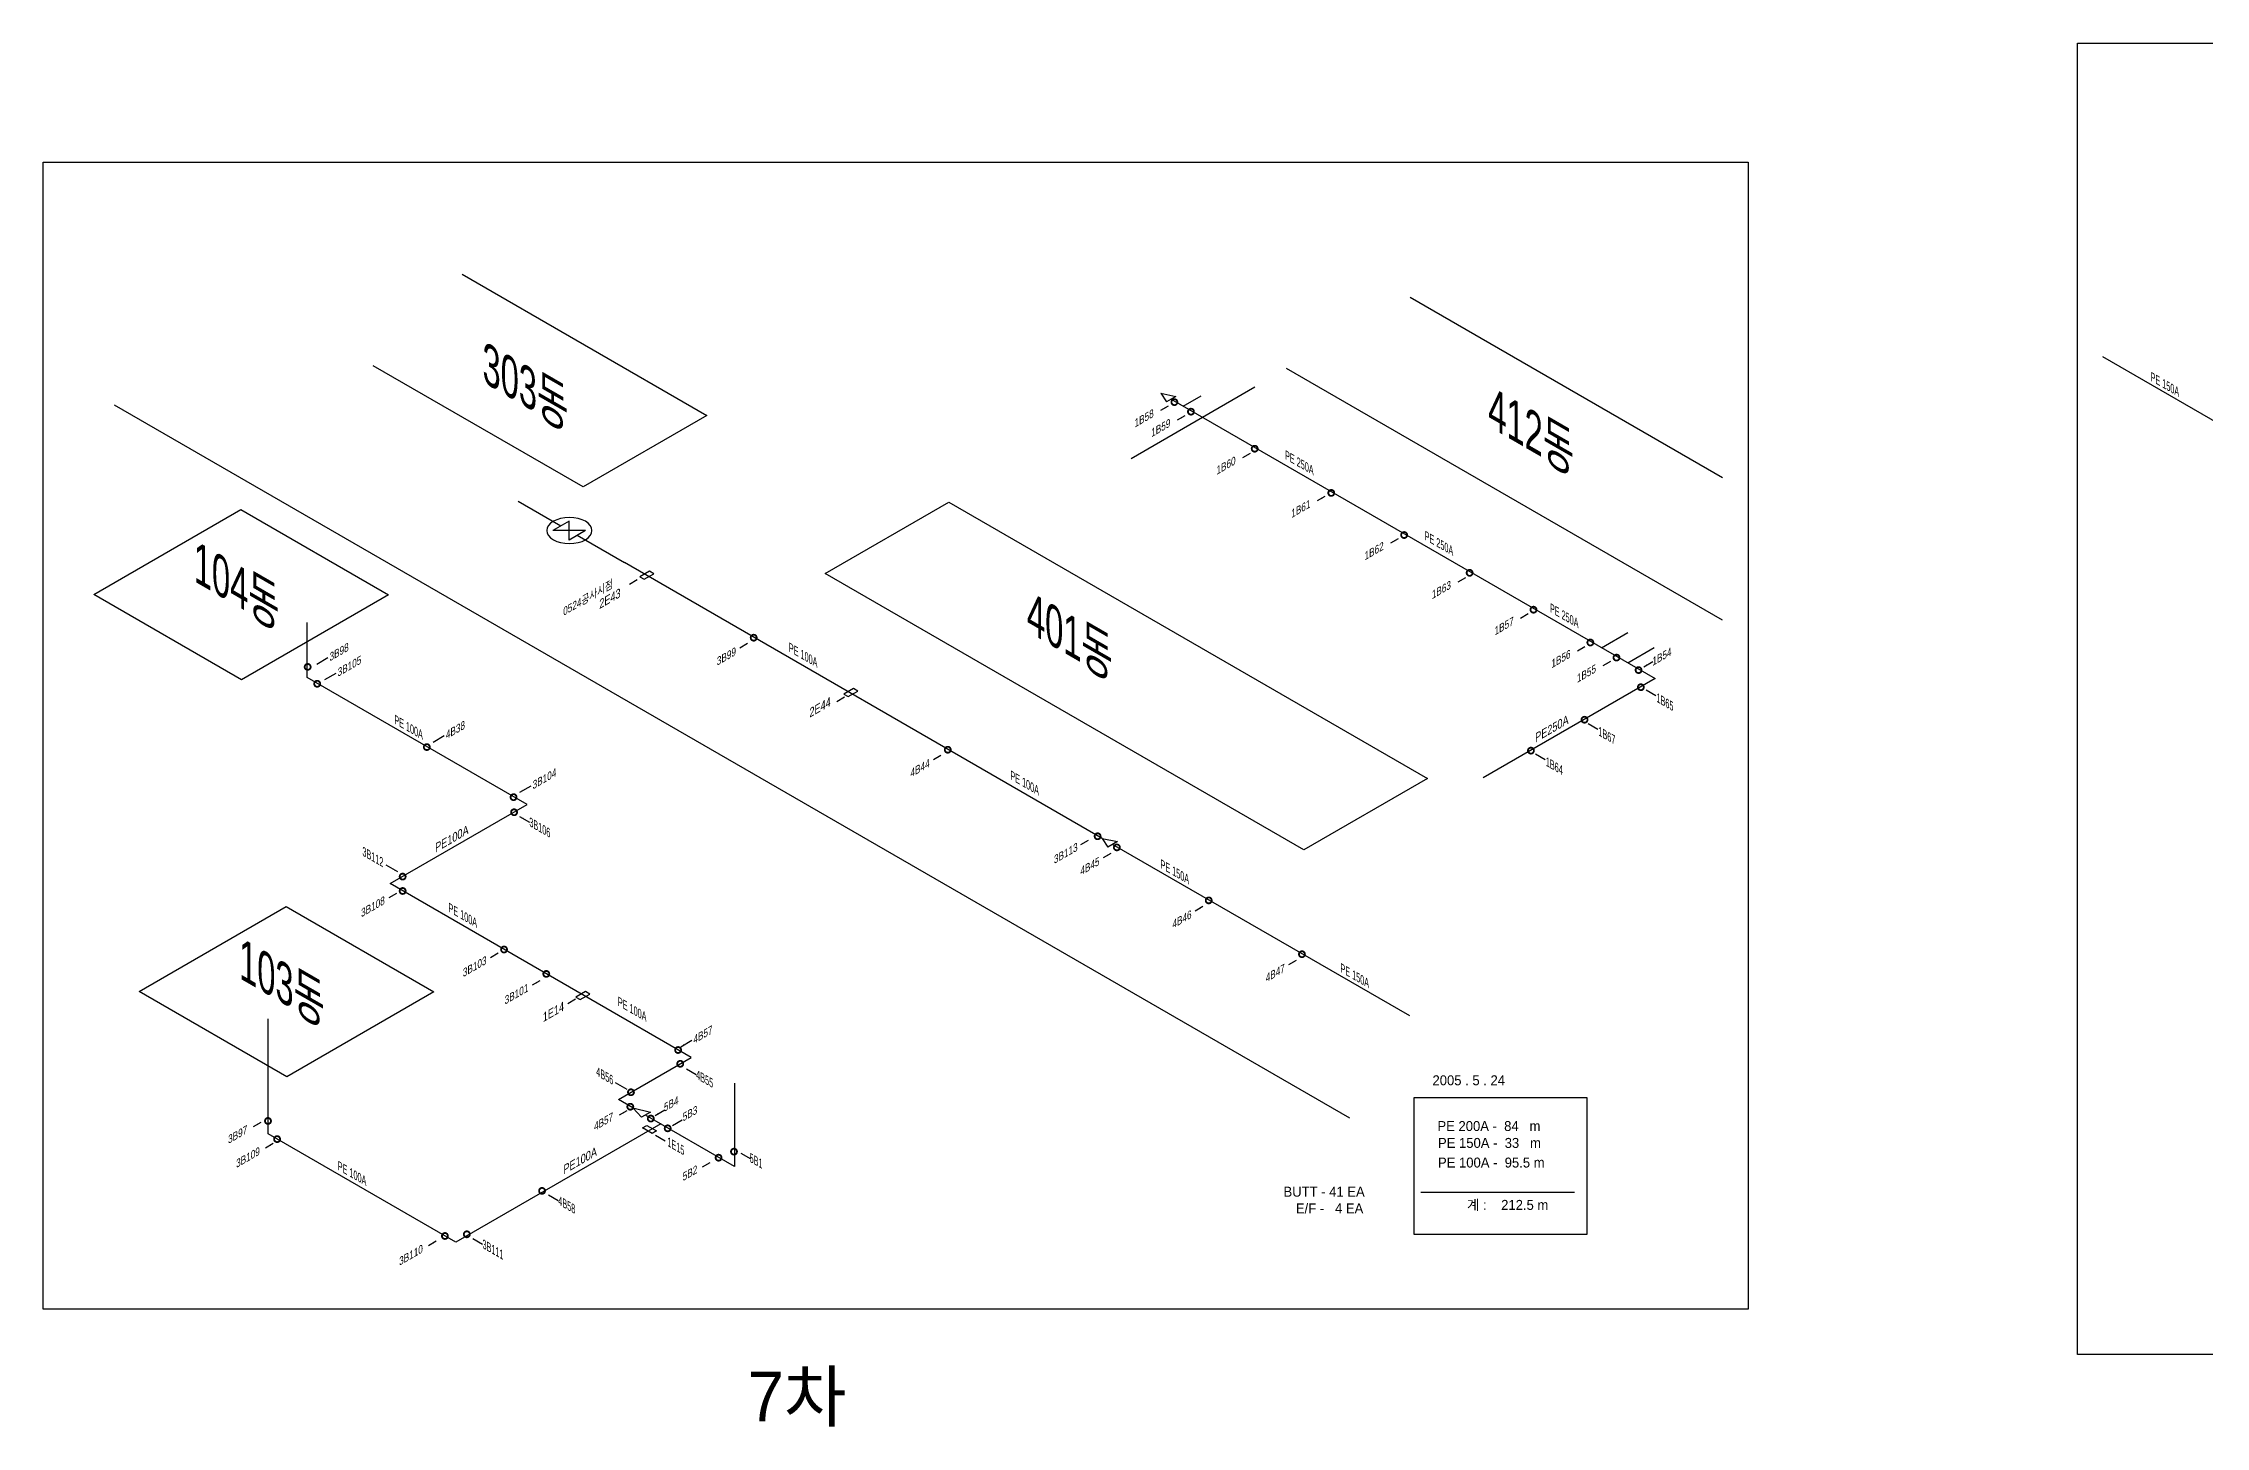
# Model space of a CAD drawing. Extents: x 207357 to 2790028, y 575219 to 1181204.
# Drawn here: x 1087747 to 1411058, y 643323 to 850183 of the extents above; entities that cross this region are included whole.
import ezdxf

# ---------------------------------------------------------------- set-up
doc = ezdxf.new("R2010")
doc.units = 0
doc.header["$LTSCALE"] = 100
doc.layers.get('0').update_dxf_attribs({"linetype": 'CONTINUOUS'})
for name, color, linetype in [('2차ABF', 4, 'CONTINUOUS'), ('ABF', 4, 'CONTINUOUS'), ('EF', 6, 'CONTINUOUS'), ('GAS', 1, 'CONTINUOUS'), ('GTEXT', 2, 'CONTINUOUS'), ('연장', 3, 'CONTINUOUS'), ('지시선', 50, 'CONTINUOUS')]:
    doc.layers.add(name, color=color, linetype=linetype)
doc.styles.get("Standard").update_dxf_attribs({"font": 'Dotum.ttf'})
doc.dimstyles.get("Standard").update_dxf_attribs({"dimtxt": 0.18, "dimasz": 0.18, "dimexe": 0.18, "dimexo": 0.0625, "dimgap": 0.09, "dimtad": 0, "dimtih": 1, "dimtoh": 1, "dimdec": 4, "dimzin": 0, "dimdsep": 46, "dimtxsty": 'Standard', "dimcen": 0.09, "dimadec": 0, "dimazin": 0, "dimtfac": 1, "dimtdec": 4, "dimtofl": 0, "dimtmove": 0, "dimatfit": 3, "dimfxl": 0, "dimtolj": 1, "dimtzin": 0, "dimarcsym": 0})

# ---------------------------------------------------------------- blocks, each defined once
blk = doc.blocks.new('E')
at = {"layer": 'EF'}
for p, q in [((266, 588), (-1165, -238)), ((-508, -618), (924, 208)), ((924, 208), (266, 588)), ((-1165, -238), (-508, -618))]:
    blk.add_line(p, q, dxfattribs=at)

msp = doc.modelspace()

# ---------------------------------------------------------------- linework, layer by layer
for p, q in [((1150375, 815646), (1186966, 794520)), ((1292136, 812213), (1338799, 785272)), ((1168459, 783835), (1137092, 801944)), ((1250395, 788114), (1268902, 798799)), ((1338799, 763901), (1273628, 801528)), ((1186966, 794520), (1168459, 783835)), ((1095316, 767762), (1117292, 780450)), ((1117292, 780450), (1139381, 767697)), ((1204652, 770877), (1223160, 781562)), ((1223160, 781562), (1294721, 740246)), ((1276214, 729561), (1204652, 770877)), ((1117405, 755009), (1095316, 767762)), ((1139381, 767697), (1117405, 755009)), ((1294721, 740246), (1276214, 729561)), ((1102094, 708409), (1124070, 721097)), ((1124070, 721097), (1146159, 708344)), ((1124182, 695656), (1102094, 708409)), ((1146159, 708344), (1124182, 695656))]:
    msp.add_line(p, q)
at = {"layer": 'ABF', "const_width": 271}
for points in [[(1256415, 796526, -1), (1257307, 796526, -1)], [(1258892, 795096, -1), (1259783, 795096, -1)], [(1268422, 789557, -1), (1269313, 789557, -1)], [(1279871, 782946, -1), (1280762, 782946, -1)], [(1290769, 776654, -1), (1291660, 776654, -1)], [(1300559, 771002, -1), (1301450, 771002, -1)], [(1310108, 765489, -1), (1311000, 765489, -1)], [(1193519, 761300, -1), (1194411, 761300, -1)], [(1318606, 760583, -1), (1319497, 760583, -1)], [(1126834, 756934, -1), (1127725, 756934, -1)], [(1126834, 756934, -1), (1127725, 756934, -1)], [(1322516, 758326, -1), (1323407, 758326, -1)], [(1325817, 756457, -1), (1326708, 756457, -1)], [(1128260, 754409, -1), (1129152, 754409, -1)], [(1128260, 754409, -1), (1129152, 754409, -1)], [(1326155, 753902, -1), (1327046, 753902, -1)], [(1317731, 749039, -1), (1318623, 749039, -1)], [(1144643, 744950, -1), (1145534, 744950, -1)], [(1144643, 744950, -1), (1145534, 744950, -1)], [(1222536, 744547, -1), (1223427, 744547, -1)], [(1309720, 744414, -1), (1310611, 744414, -1)], [(1157616, 737461, -1), (1158507, 737461, -1)], [(1157616, 737461, -1), (1158507, 737461, -1)], [(1157697, 735202, -1), (1158588, 735202, -1)], [(1157697, 735202, -1), (1158588, 735202, -1)], [(1244940, 731611, -1), (1245832, 731611, -1)], [(1247817, 729951, -1), (1248708, 729951, -1)], [(1141035, 725582, -1), (1141926, 725582, -1)], [(1141035, 725582, -1), (1141926, 725582, -1)], [(1141035, 723431, -1), (1141926, 723431, -1)], [(1261549, 722023, -1), (1262440, 722023, -1)], [(1156194, 714679, -1), (1157086, 714679, -1)], [(1275488, 713975, -1), (1276379, 713975, -1)], [(1162511, 711032, -1), (1163402, 711032, -1)], [(1182218, 699654, -1), (1183109, 699654, -1)], [(1182536, 697589, -1), (1183427, 697589, -1)], [(1175170, 693336, -1), (1176061, 693336, -1)], [(1120902, 689049, -1), (1121794, 689049, -1)], [(1175071, 691172, -1), (1175962, 691172, -1)], [(1178137, 689402, -1), (1179028, 689402, -1)], [(1122263, 686330, -1), (1123155, 686330, -1)], [(1180660, 687945, -1), (1181551, 687945, -1)], [(1188268, 683553, -1), (1189159, 683553, -1)], [(1190571, 684457, -1), (1191463, 684457, -1)], [(1161876, 678589, -1), (1162767, 678589, -1)], [(1150632, 672097, -1), (1151523, 672097, -1)], [(1147352, 671845, -1), (1148243, 671845, -1)]]:
    msp.add_lwpolyline(points, format="xyb", close=True, dxfattribs=at)
at = {"layer": 'GAS'}
for p, q in [((1430341, 783252), (1395650, 803281)), ((1256381, 796958), (1328719, 755194)), ((1258152, 795936), (1260840, 797488)), ((1158743, 781722), (1165143, 778027)), ((1167589, 776615), (1174632, 772548)), ((1246076, 731300), (1174632, 772548)), ((1127227, 755330), (1127227, 763558)), ((1320729, 759807), (1324660, 762077)), ((1324639, 757550), (1328570, 759820)), ((1160095, 736354), (1127227, 755330)), ((1328719, 755194), (1303019, 740356)), ((1139619, 724531), (1160095, 736354)), ((1292079, 704740), (1247626, 730405)), ((1184623, 698548), (1139619, 724531)), ((1121350, 687128), (1121350, 704319)), ((1173741, 692266), (1184623, 698548)), ((1175907, 691015), (1173741, 692266)), ((1191073, 694713), (1191073, 682259)), ((1191073, 682259), (1177793, 689927)), ((1149428, 670917), (1121350, 687128)), ((1180073, 688610), (1149428, 670917))]:
    msp.add_line(p, q, dxfattribs=at)
at = {"layer": 'GTEXT'}
for p, q in [((1254832, 797853), (1255672, 796549)), ((1254832, 797853), (1257090, 797368)), ((1257090, 797368), (1255672, 796549)), ((1166366, 778733), (1163920, 777321)), ((1168812, 777321), (1163920, 777321)), ((1166366, 775908), (1166366, 778733)), ((1168812, 777321), (1166366, 775908)), ((1246076, 731300), (1248335, 730815)), ((1246076, 731300), (1246916, 729996)), ((1248335, 730815), (1246916, 729996)), ((1175907, 691015), (1177205, 689587)), ((1175907, 691015), (1178542, 690359)), ((1178542, 690359), (1177205, 689587)), ((1293729, 678400), (1316669, 678400))]:
    msp.add_line(p, q, dxfattribs=at)
for points in [[(1523782, 850183), (1523782, 654110), (1391888, 654110), (1391888, 850183)], [(1342642, 660928), (1087747, 660928), (1087747, 832391), (1342642, 832391)], [(1292729, 692560), (1318511, 692560), (1318511, 672055), (1292729, 672055)]]:
    msp.add_lwpolyline(points, close=True, dxfattribs=at)
at = {"layer": 'GTEXT', "ltscale": 0.6, "extrusion": (0, 0, -1)}
msp.add_ellipse((1166407, 777326), major_axis=(-3376, 0), ratio=0.5773503, dxfattribs=at)
at = {"layer": '연장'}
msp.add_line((1098357, 796113), (1283032, 689491), dxfattribs=at)

# ---------------------------------------------------------------- block references
at = {"layer": 'GAS'}
for p in [(1178119, 770658), (1208620, 753105), (1168547, 707813)]:
    msp.add_blockref('E', p, dxfattribs=at)
at = {"layer": 'GAS', "xscale": -1}
msp.add_blockref('E', (1178273, 687788), dxfattribs=at)

# ---------------------------------------------------------------- texts
at = {"layer": '2차ABF', "oblique": 30}
for s, p in [('1B58', (1250910, 792687)), ('1B59', (1253405, 791247)), ('1B60', (1263154, 785618)), ('1B61', (1274342, 779159)), ('1B62', (1285296, 772834)), ('0524공사시점', (1165490, 764544)), ('1B63', (1295350, 767030)), ('1B57', (1304737, 761611)), ('3B98', (1130553, 757735)), ('3B99', (1188458, 757087)), ('1B54', (1328330, 757050)), ('3B105', (1131765, 755423)), ('1B56', (1313230, 756707)), ('1B55', (1317037, 754509)), ('4B38', (1147944, 746083)), ('3B104', (1160916, 738593)), ('4B44', (1217409, 740372)), ('3B113', (1238858, 727451)), ('4B45', (1242805, 725710)), ('3B108', (1135271, 719464)), ('4B46', (1256569, 717763)), ('3B103', (1150482, 710512)), ('4B47', (1270508, 709715)), ('3B101', (1156735, 706409)), ('4B57', (1184954, 700527)), ('5B4', (1180546, 690374)), ('4B57', (1170092, 687509)), ('5B3', (1183354, 688928)), ('3B97', (1115389, 685587)), ('3B109', (1116591, 681982)), ('5B2', (1183354, 680019)), ('3B110', (1140961, 667372))]:
    msp.add_text(s, height=1079.9, rotation=30, dxfattribs=at).set_placement(p)
at = {"layer": 'ABF', "oblique": 330, "width": 0.8}
for s, p in [('1B65', (1328945, 751728)), ('1B67', (1320261, 746715)), ('1B64', (1312398, 742175)), ('3B106', (1160419, 733150)), ('3B112', (1135463, 728750)), ('4B56', (1170432, 695852)), ('4B55', (1185364, 695386)), ('5B1', (1193354, 682958)), ('4B58', (1164751, 676561)), ('3B111', (1153420, 670047))]:
    msp.add_text(s, height=1196.2, rotation=330, dxfattribs=at).set_placement(p)
at = {"layer": 'EF', "oblique": 30}
for s, p in [('2E43', (1170882, 765567)), ('2E44', (1202306, 749317)), ('1E14', (1162437, 703772))]:
    msp.add_text(s, height=1199.9, rotation=30, dxfattribs=at).set_placement(p)
at = {"layer": 'EF', "oblique": 330, "width": 0.8}
msp.add_text('1E15', height=1196.2, rotation=330, dxfattribs=at).set_placement((1181064, 685322))
at = {"layer": 'GTEXT', "oblique": 330, "width": 0.8}
for s, height, p in [('303동', 5382.9, (1153422, 799570)), ('PE 150A', 1196.2, (1402809, 799735)), ('412동', 5382.9, (1303803, 792909)), ('PE 250A', 1196.2, (1273407, 788019)), ('PE 250A', 1196.2, (1294280, 775968)), ('104동', 5382.9, (1110256, 769775)), ('401동', 5382.9, (1234827, 762258)), ('PE 250A', 1196.2, (1313010, 765154)), ('PE 100A', 1196.2, (1199218, 759261)), ('PE 100A', 1196.2, (1140230, 748468)), ('PE 100A', 1196.2, (1232338, 740139)), ('PE 150A', 1196.2, (1254785, 726860)), ('PE 100A', 1196.2, (1148331, 720349)), ('103동', 5382.9, (1117033, 710422)), ('PE 150A', 1196.2, (1281689, 711327)), ('PE 100A', 1196.2, (1173660, 706310)), ('PE 100A', 1196.2, (1131779, 681759))]:
    msp.add_text(s, height=height, rotation=330, dxfattribs=at).set_placement(p)
at = {"layer": 'GTEXT', "oblique": 30}
for s, p in [('PE250A', (1310802, 745591)), ('PE100A', (1146342, 729135)), ('PE100A', (1165528, 681023))]:
    msp.add_text(s, height=1199.9, rotation=30, dxfattribs=at).set_placement(p)
at = {"layer": '지시선'}
for s, height, p in [('2005 . 5 . 24', 1490.66, (1295450, 694380)), ('PE 200A -  84   m', 1490.66, (1296194, 687540)), ('PE 150A -  33   m', 1490.66, (1296273, 685015)), ('PE 100A -  95.5 m', 1490.66, (1296273, 682080)), ('BUTT - 41 EA', 1490.66, (1273181, 677723)), ('E/F -   4 EA', 1490.66, (1275027, 675228)), ('계 :    212.5 m', 1490.66, (1300596, 675747)), ('7차', 7453.3, (1193067, 644116))]:
    msp.add_text(s, height=height, dxfattribs=at).set_placement(p)

# ---------------------------------------------------------------- leaders
at = {"layer": 'GAS', "color": 2}
for points in [[(1255930, 795931), (1254787, 795271)], [(1258425, 794491), (1257281, 793831)], [(1268174, 788862), (1267031, 788202)], [(1279362, 782403), (1278219, 781743)], [(1290316, 776079), (1289173, 775419)], [(1176549, 769940), (1175406, 769280)], [(1300370, 770274), (1299226, 769614)], [(1309756, 764855), (1308613, 764195)], [(1193016, 760412), (1191872, 759752)], [(1318249, 759951), (1317106, 759291)], [(1128652, 757353), (1130318, 758316)], [(1322057, 757753), (1320914, 757093)], [(1327034, 756963), (1328381, 757741)], [(1129864, 755041), (1131530, 756003)], [(1327390, 753499), (1328862, 752649)], [(1207546, 752395), (1206403, 751735)], [(1318706, 748485), (1320178, 747635)], [(1146042, 745701), (1147709, 746663)], [(1221967, 743697), (1220823, 743037)], [(1310842, 743945), (1312315, 743095)], [(1159015, 738211), (1160681, 739173)], [(1158949, 734585), (1160421, 733735)], [(1243964, 730997), (1242820, 730337)], [(1247362, 729035), (1246219, 728375)], [(1140738, 726291), (1139026, 727279)], [(1140548, 723067), (1139405, 722407)], [(1261127, 721088), (1259984, 720428)], [(1155759, 714115), (1154616, 713455)], [(1275065, 713040), (1273922, 712380)], [(1162011, 710012), (1160868, 709352)], [(1167321, 707239), (1166178, 706579)], [(1183052, 700145), (1184718, 701107)], [(1183893, 696821), (1185366, 695971)], [(1175031, 693757), (1173319, 694745)], [(1120292, 688820), (1119149, 688160)], [(1174995, 690553), (1173852, 689893)], [(1179222, 689880), (1180663, 690712)], [(1181817, 688358), (1183257, 689190)], [(1122128, 685658), (1120985, 684998)], [(1179260, 686903), (1180732, 686053)], [(1187397, 682808), (1186254, 682148)], [(1192059, 684225), (1193531, 683375)], [(1163280, 677996), (1164753, 677146)], [(1146497, 671048), (1145354, 670388)], [(1151950, 671482), (1153422, 670632)]]:
    msp.add_leader(points, dimstyle='Standard', override={"dimtxt": 2.5, "dimasz": 600, "dimexe": 1.25, "dimexo": 0.625, "dimgap": 0.625, "dimtad": 1, "dimtih": 0, "dimtoh": 0, "dimzin": 8, "dimcen": 2.5, "dimclrd": 2, "dimclre": 2, "dimtofl": 1}, dxfattribs=at)

doc.saveas('drawing.dxf')
